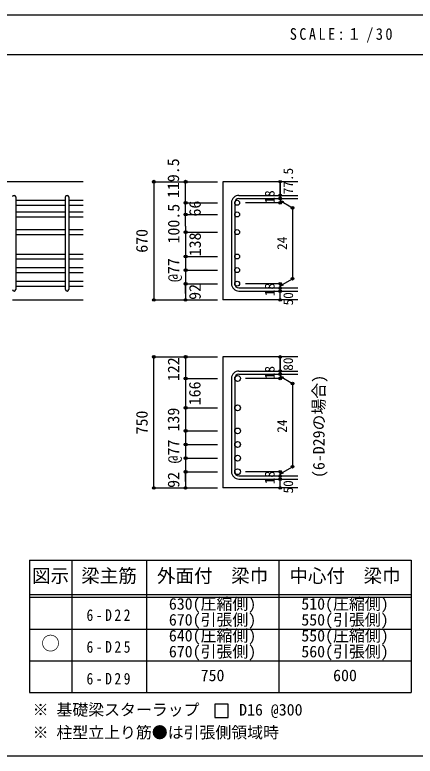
# Model space of a CAD drawing. Units: millimetres at full size, sheet at 1:30, with parts at other scales. Extents: x -5973 to 5954, y -4195 to 4201.
# Drawn here: x 1365 to 3633, y 3 to 4201 of the extents above; entities that cross this region are included whole.
import ezdxf
from ezdxf.enums import TextEntityAlignment as Align

# ---------------------------------------------------------------- set-up
doc = ezdxf.new("R2010")
doc.units = ezdxf.units.MM
doc.header["$LTSCALE"] = 30
doc.header["$PDMODE"] = 32
doc.header["$PDSIZE"] = 15
for name, color, linetype in [('0-1_躯体線', 2, 'Continuous'), ('0-5_基礎梁筋', 7, 'Continuous'), ('0-6_スタラップ筋', 7, 'Continuous'), ('0-7_文字', 4, 'Continuous'), ('0-D_寸法', 4, 'Continuous'), ('6-7_文字', 7, 'Continuous'), ('6-E_枠', 7, 'Continuous'), ('F-0_枠', 6, 'Continuous')]:
    doc.layers.add(name, color=color, linetype=linetype)
doc.styles.add('ＭＳ ゴシック', font='')
doc.styles.get('ＭＳ ゴシック').set_extended_font_data('MS Gothic')

msp = doc.modelspace()

# ---------------------------------------------------------------- linework, layer by layer
at = {"layer": '0-1_躯体線'}
for p, q in [((1752.44, 3256.03), (-247.56, 3256.03)), ((2967.44, 3256.03), (2542.44, 3256.03)), ((2542.44, 3256.03), (2542.44, 2586.53)), ((1352.44, 2586.53), (1752.44, 2586.53)), ((2967.44, 2586.53), (2542.44, 2586.53)), ((2967.44, 2263.76), (2542.44, 2263.76)), ((2542.44, 2263.76), (2542.44, 1521.76)), ((2967.44, 1521.76), (2542.44, 1521.76))]:
    msp.add_line(p, q, dxfattribs=at)
at = {"layer": '0-5_基礎梁筋'}
for p, q in [((1370.44, 3150.83), (1652.44, 3150.83)), ((1670.44, 3150.83), (1752.44, 3150.83)), ((1370.44, 3122.83), (1652.44, 3122.83)), ((1670.44, 3122.83), (1752.44, 3122.83)), ((1370.44, 3084.83), (1652.44, 3084.83)), ((1670.44, 3084.83), (1752.44, 3084.83)), ((1370.44, 3056.83), (1652.44, 3056.83)), ((1670.44, 3056.83), (1752.44, 3056.83)), ((1370.44, 2984.53), (1652.44, 2984.53)), ((1670.44, 2984.53), (1752.44, 2984.53)), ((1370.44, 2956.53), (1652.44, 2956.53)), ((1670.44, 2956.53), (1752.44, 2956.53)), ((1370.44, 2846.53), (1652.44, 2846.53)), ((1370.44, 2818.53), (1652.44, 2818.53)), ((1670.44, 2846.53), (1752.44, 2846.53)), ((1670.44, 2818.53), (1752.44, 2818.53)), ((1370.44, 2769.53), (1652.44, 2769.53)), ((1370.44, 2741.53), (1652.44, 2741.53)), ((1670.44, 2769.53), (1752.44, 2769.53)), ((1670.44, 2741.53), (1752.44, 2741.53)), ((1370.44, 2692.53), (1652.44, 2692.53)), ((1670.44, 2692.53), (1752.44, 2692.53)), ((1370.44, 2664.53), (1652.44, 2664.53)), ((1670.44, 2664.53), (1752.44, 2664.53))]:
    msp.add_line(p, q, dxfattribs=at)
at = {"layer": '0-5_基礎梁筋', "color": 3}
for centre, radius in [((2624.44, 3136.83), 14), ((2624.44, 3070.83), 14), ((2624.44, 2970.53), 14), ((2624.44, 2832.53), 14), ((2624.44, 2755.53), 14), ((2624.44, 2678.53), 14), ((2626.94, 2142.06), 16.5), ((2626.94, 1975.76), 16.5), ((2626.94, 1844.76), 16.5), ((2626.94, 1767.76), 16.5), ((2626.94, 1690.76), 16.5), ((2626.94, 1613.76), 16.5)]:
    msp.add_circle(centre, radius, dxfattribs=at)
at = {"layer": '0-6_スタラップ筋'}
for p, q in [((1370.44, 3169.83), (1370.44, 2645.53)), ((1652.44, 2645.53), (1652.44, 3169.83)), ((1670.44, 3169.83), (1670.44, 2645.53)), ((2634.44, 3178.83), (2967.44, 3178.83)), ((2634.44, 3160.83), (2967.44, 3160.83)), ((2592.44, 3136.83), (2592.44, 2678.53)), ((2610.44, 3136.83), (2610.44, 2678.53)), ((2634.44, 2654.53), (2967.44, 2654.53)), ((2634.44, 2636.53), (2967.44, 2636.53)), ((2634.44, 2184.06), (2967.44, 2184.06)), ((2592.44, 2142.06), (2592.44, 1613.76)), ((2610.44, 2142.06), (2610.44, 1613.76)), ((2634.44, 2166.06), (2967.44, 2166.06)), ((2634.44, 1589.76), (2967.44, 1589.76)), ((2634.44, 1571.76), (2967.44, 1571.76))]:
    msp.add_line(p, q, dxfattribs=at)
for centre, radius, start, end in [((1361.44, 3169.83), 9, 0, 180), ((1661.44, 3169.83), 9, 0, 180), ((2634.44, 3136.83), 42, 90, 180), ((2634.44, 3136.83), 24, 90, 180), ((1361.44, 2645.53), 9, 180, 0), ((1661.44, 2645.53), 9, 180, 0), ((2634.44, 2678.53), 42, 180, 270), ((2634.44, 2678.53), 24, 180, 270), ((2634.44, 2142.06), 42, 90, 180), ((2634.44, 2142.06), 24, 90, 180), ((2634.44, 1613.76), 42, 180, 270), ((2634.44, 1613.76), 24, 180, 270)]:
    msp.add_arc(centre, radius, start, end, dxfattribs=at)
at = {"layer": '0-D_寸法'}
for p, q in [((2152.44, 3256.03), (2332.44, 3256.03)), ((2152.44, 3256.03), (2332.44, 3256.03)), ((2152.44, 3256.03), (2152.44, 2586.53)), ((2332.44, 3256.03), (2512.44, 3256.03)), ((2332.44, 3256.03), (2512.44, 3256.03)), ((2332.44, 3004.83), (2332.44, 3256.03)), ((2867.44, 3178.83), (2867.44, 3256.03)), ((2867.44, 3256.03), (2867.44, 3178.83)), ((2867.44, 3160.83), (2867.44, 3178.83)), ((2867.44, 3160.83), (2867.44, 3136.83)), ((2867.44, 3148.83), (2937.5, 3108.39)), ((2867.44, 3148.83), (2886.76, 3143.66)), ((2332.44, 3136.83), (2512.44, 3136.83)), ((2332.44, 3136.83), (2512.44, 3136.83)), ((2867.44, 3136.83), (2671.35, 3136.83)), ((2937.5, 3108.39), (2937.5, 2706.98)), ((2332.44, 3070.83), (2512.44, 3070.83)), ((2332.44, 3070.83), (2512.44, 3070.83)), ((2332.44, 3004.83), (2332.44, 2586.53)), ((2332.44, 2970.53), (2512.44, 2970.53)), ((2332.44, 2970.53), (2512.44, 2970.53)), ((2332.44, 2832.53), (2512.44, 2832.53)), ((2332.44, 2755.53), (2512.44, 2755.53)), ((2867.44, 2666.53), (2937.5, 2706.98)), ((2332.44, 2678.53), (2512.44, 2678.53)), ((2332.44, 2622.57), (2332.44, 2678.53)), ((2867.44, 2678.53), (2671.35, 2678.53)), ((2867.44, 2654.53), (2867.44, 2678.53)), ((2867.44, 2666.53), (2886.76, 2671.71)), ((2867.44, 2636.53), (2867.44, 2654.53)), ((2867.44, 2586.53), (2867.44, 2636.53)), ((2152.44, 2586.53), (2332.44, 2586.53)), ((2332.44, 2586.53), (2512.44, 2586.53)), ((2152.44, 2263.76), (2332.44, 2263.76)), ((2152.44, 2263.76), (2332.44, 2263.76)), ((2152.44, 1521.76), (2152.44, 2263.76)), ((2332.44, 2263.76), (2512.44, 2263.76)), ((2332.44, 2263.76), (2512.44, 2263.76)), ((2332.44, 2263.76), (2332.44, 1521.76)), ((2867.44, 2184.06), (2867.44, 2263.76)), ((2867.44, 2263.76), (2867.44, 2184.06)), ((2867.44, 2166.06), (2867.44, 2184.06)), ((2332.44, 2142.06), (2512.44, 2142.06)), ((2332.44, 2142.06), (2512.44, 2142.06)), ((2867.44, 2142.06), (2671.35, 2142.06)), ((2867.44, 2166.06), (2867.44, 2142.06)), ((2867.44, 2154.06), (2937.5, 2113.61)), ((2867.44, 2154.06), (2886.76, 2148.88)), ((2937.5, 2113.61), (2937.5, 1642.21)), ((2332.44, 1975.76), (2512.44, 1975.76)), ((2332.44, 1975.76), (2512.44, 1975.76)), ((2332.44, 1844.76), (2512.44, 1844.76)), ((2332.44, 1767.76), (2512.44, 1767.76)), ((2332.44, 1690.76), (2512.44, 1690.76)), ((2867.44, 1601.76), (2937.5, 1642.21)), ((2332.44, 1613.76), (2512.44, 1613.76)), ((2332.44, 1557.79), (2332.44, 1613.76)), ((2867.44, 1613.76), (2671.35, 1613.76)), ((2867.44, 1589.76), (2867.44, 1613.76)), ((2867.44, 1601.76), (2886.76, 1606.93)), ((2867.44, 1571.76), (2867.44, 1589.76)), ((2867.44, 1521.76), (2867.44, 1571.76)), ((2152.44, 1521.76), (2332.44, 1521.76)), ((2332.44, 1521.76), (2512.44, 1521.76))]:
    msp.add_line(p, q, dxfattribs=at)
for centre, radius in [((2152.44, 3256.03), 8), ((2152.44, 3256.03), 7.2), ((2152.44, 3256.03), 6.4), ((2152.44, 3256.03), 5.6), ((2152.44, 3256.03), 4.8), ((2152.44, 3256.03), 4), ((2152.44, 3256.03), 3.2), ((2152.44, 3256.03), 2.4), ((2152.44, 3256.03), 1.6), ((2152.44, 3256.03), 0.8), ((2332.44, 3256.03), 8), ((2332.44, 3256.03), 7.2), ((2332.44, 3256.03), 6.4), ((2332.44, 3256.03), 5.6), ((2332.44, 3256.03), 4.8), ((2332.44, 3256.03), 4), ((2332.44, 3256.03), 3.2), ((2332.44, 3256.03), 2.4), ((2332.44, 3256.03), 1.6), ((2332.44, 3256.03), 0.8), ((2867.44, 3256.03), 4), ((2867.44, 3256.03), 3.6), ((2867.44, 3256.03), 3.2), ((2867.44, 3256.03), 2.8), ((2867.44, 3256.03), 2.4), ((2867.44, 3256.03), 2), ((2867.44, 3256.03), 1.6), ((2867.44, 3256.03), 1.2), ((2867.44, 3256.03), 0.8), ((2867.44, 3256.03), 0.4), ((2867.44, 3178.83), 4), ((2867.44, 3160.83), 4), ((2867.44, 3178.83), 3.6), ((2867.44, 3160.83), 3.6), ((2867.44, 3178.83), 3.2), ((2867.44, 3160.83), 3.2), ((2867.44, 3178.83), 2.8), ((2867.44, 3160.83), 2.8), ((2867.44, 3178.83), 2.4), ((2867.44, 3160.83), 2.4), ((2867.44, 3178.83), 2), ((2867.44, 3160.83), 2), ((2867.44, 3178.83), 1.6), ((2867.44, 3160.83), 1.6), ((2867.44, 3178.83), 1.2), ((2867.44, 3160.83), 1.2), ((2867.44, 3178.83), 0.8), ((2867.44, 3160.83), 0.8), ((2867.44, 3178.83), 0.4), ((2867.44, 3160.83), 0.4), ((2332.44, 3136.83), 8), ((2332.44, 3136.83), 7.2), ((2332.44, 3136.83), 6.4), ((2332.44, 3136.83), 5.6), ((2332.44, 3136.83), 4.8), ((2332.44, 3136.83), 4), ((2332.44, 3136.83), 3.2), ((2332.44, 3136.83), 2.4), ((2332.44, 3136.83), 1.6), ((2332.44, 3136.83), 0.8), ((2867.44, 3136.83), 4), ((2867.44, 3136.83), 3.6), ((2867.44, 3136.83), 3.2), ((2867.44, 3136.83), 2.8), ((2867.44, 3136.83), 2.4), ((2867.44, 3136.83), 2), ((2867.44, 3136.83), 1.6), ((2867.44, 3136.83), 1.2), ((2867.44, 3136.83), 0.8), ((2867.44, 3136.83), 0.4), ((2937.5, 3108.39), 4), ((2937.5, 3108.39), 3.6), ((2937.5, 3108.39), 3.2), ((2937.5, 3108.39), 2.8), ((2937.5, 3108.39), 2.4), ((2937.5, 3108.39), 2), ((2937.5, 3108.39), 1.6), ((2937.5, 3108.39), 1.2), ((2937.5, 3108.39), 0.8), ((2937.5, 3108.39), 0.4), ((2332.44, 3070.83), 8), ((2332.44, 3070.83), 7.2), ((2332.44, 3070.83), 6.4), ((2332.44, 3070.83), 5.6), ((2332.44, 3070.83), 4.8), ((2332.44, 3070.83), 4), ((2332.44, 3070.83), 3.2), ((2332.44, 3070.83), 2.4), ((2332.44, 3070.83), 1.6), ((2332.44, 3070.83), 0.8), ((2332.44, 2970.53), 8), ((2332.44, 2970.53), 7.2), ((2332.44, 2970.53), 6.4), ((2332.44, 2970.53), 5.6), ((2332.44, 2970.53), 4.8), ((2332.44, 2970.53), 4), ((2332.44, 2970.53), 3.2), ((2332.44, 2970.53), 2.4), ((2332.44, 2970.53), 1.6), ((2332.44, 2970.53), 0.8), ((2332.44, 2832.53), 8), ((2332.44, 2832.53), 7.2), ((2332.44, 2832.53), 6.4), ((2332.44, 2832.53), 5.6), ((2332.44, 2832.53), 4.8), ((2332.44, 2832.53), 4), ((2332.44, 2832.53), 3.2), ((2332.44, 2832.53), 2.4), ((2332.44, 2832.53), 1.6), ((2332.44, 2832.53), 0.8), ((2332.44, 2755.53), 8), ((2332.44, 2755.53), 7.2), ((2332.44, 2755.53), 6.4), ((2332.44, 2755.53), 5.6), ((2332.44, 2755.53), 4.8), ((2332.44, 2755.53), 4), ((2332.44, 2755.53), 3.2), ((2332.44, 2755.53), 2.4), ((2332.44, 2755.53), 1.6), ((2332.44, 2755.53), 0.8), ((2937.5, 2706.98), 4), ((2937.5, 2706.98), 3.6), ((2937.5, 2706.98), 3.2), ((2937.5, 2706.98), 2.8), ((2937.5, 2706.98), 2.4), ((2937.5, 2706.98), 2), ((2937.5, 2706.98), 1.6), ((2937.5, 2706.98), 1.2), ((2937.5, 2706.98), 0.8), ((2937.5, 2706.98), 0.4), ((2332.44, 2678.53), 8), ((2332.44, 2678.53), 7.2), ((2332.44, 2678.53), 6.4), ((2332.44, 2678.53), 5.6), ((2332.44, 2678.53), 4.8), ((2332.44, 2678.53), 4), ((2332.44, 2678.53), 3.2), ((2332.44, 2678.53), 2.4), ((2332.44, 2678.53), 1.6), ((2332.44, 2678.53), 0.8), ((2867.44, 2678.53), 4), ((2867.44, 2654.53), 4), ((2867.44, 2678.53), 3.6), ((2867.44, 2654.53), 3.6), ((2867.44, 2678.53), 3.2), ((2867.44, 2654.53), 3.2), ((2867.44, 2678.53), 2.8), ((2867.44, 2654.53), 2.8), ((2867.44, 2678.53), 2.4), ((2867.44, 2654.53), 2.4), ((2867.44, 2678.53), 2), ((2867.44, 2654.53), 2), ((2867.44, 2678.53), 1.6), ((2867.44, 2654.53), 1.6), ((2867.44, 2678.53), 1.2), ((2867.44, 2654.53), 1.2), ((2867.44, 2678.53), 0.8), ((2867.44, 2654.53), 0.8), ((2867.44, 2678.53), 0.4), ((2867.44, 2654.53), 0.4), ((2867.44, 2636.53), 4), ((2867.44, 2636.53), 3.6), ((2867.44, 2636.53), 3.2), ((2867.44, 2636.53), 2.8), ((2867.44, 2636.53), 2.4), ((2867.44, 2636.53), 2), ((2867.44, 2636.53), 1.6), ((2867.44, 2636.53), 1.2), ((2867.44, 2636.53), 0.8), ((2867.44, 2636.53), 0.4), ((2152.44, 2586.53), 7.2), ((2152.44, 2586.53), 6.4), ((2152.44, 2586.53), 5.6), ((2152.44, 2586.53), 4.8), ((2152.44, 2586.53), 4), ((2152.44, 2586.53), 3.2), ((2152.44, 2586.53), 2.4), ((2152.44, 2586.53), 1.6), ((2152.44, 2586.53), 0.8), ((2332.44, 2586.53), 7.2), ((2332.44, 2586.53), 6.4), ((2332.44, 2586.53), 5.6), ((2332.44, 2586.53), 4.8), ((2332.44, 2586.53), 4), ((2332.44, 2586.53), 3.2), ((2332.44, 2586.53), 2.4), ((2332.44, 2586.53), 1.6), ((2332.44, 2586.53), 0.8), ((2867.44, 2586.53), 4), ((2867.44, 2586.53), 3.6), ((2867.44, 2586.53), 3.2), ((2867.44, 2586.53), 2.8), ((2867.44, 2586.53), 2.4), ((2867.44, 2586.53), 2), ((2867.44, 2586.53), 1.6), ((2867.44, 2586.53), 1.2), ((2867.44, 2586.53), 0.8), ((2867.44, 2586.53), 0.4), ((2152.44, 2263.76), 8), ((2152.44, 2263.76), 7.2), ((2152.44, 2263.76), 6.4), ((2152.44, 2263.76), 5.6), ((2152.44, 2263.76), 4.8), ((2152.44, 2263.76), 4), ((2332.44, 2263.76), 8), ((2332.44, 2263.76), 7.2), ((2332.44, 2263.76), 6.4), ((2332.44, 2263.76), 5.6), ((2332.44, 2263.76), 4.8), ((2332.44, 2263.76), 4), ((2867.44, 2263.76), 4), ((2867.44, 2263.76), 3.6), ((2152.44, 2263.76), 3.2), ((2152.44, 2263.76), 2.4), ((2152.44, 2263.76), 1.6), ((2152.44, 2263.76), 0.8), ((2332.44, 2263.76), 3.2), ((2332.44, 2263.76), 2.4), ((2332.44, 2263.76), 1.6), ((2332.44, 2263.76), 0.8), ((2867.44, 2263.76), 3.2), ((2867.44, 2263.76), 2.8), ((2867.44, 2263.76), 2.4), ((2867.44, 2263.76), 2), ((2867.44, 2263.76), 1.6), ((2867.44, 2263.76), 1.2), ((2867.44, 2263.76), 0.8), ((2867.44, 2263.76), 0.4), ((2867.44, 2184.06), 4), ((2867.44, 2184.06), 3.6), ((2867.44, 2184.06), 3.2), ((2867.44, 2184.06), 2.8), ((2867.44, 2184.06), 2.4), ((2867.44, 2184.06), 2), ((2867.44, 2184.06), 1.6), ((2867.44, 2184.06), 1.2), ((2867.44, 2184.06), 0.8), ((2867.44, 2184.06), 0.4), ((2332.44, 2142.06), 8), ((2332.44, 2142.06), 7.2), ((2332.44, 2142.06), 6.4), ((2332.44, 2142.06), 5.6), ((2332.44, 2142.06), 4.8), ((2332.44, 2142.06), 4), ((2332.44, 2142.06), 3.2), ((2332.44, 2142.06), 2.4), ((2332.44, 2142.06), 1.6), ((2332.44, 2142.06), 0.8), ((2867.44, 2166.06), 4), ((2867.44, 2142.06), 4), ((2867.44, 2166.06), 3.6), ((2867.44, 2142.06), 3.6), ((2867.44, 2166.06), 3.2), ((2867.44, 2142.06), 3.2), ((2867.44, 2166.06), 2.8), ((2867.44, 2142.06), 2.8), ((2867.44, 2166.06), 2.4), ((2867.44, 2142.06), 2.4), ((2867.44, 2166.06), 2), ((2867.44, 2142.06), 2), ((2867.44, 2166.06), 1.6), ((2867.44, 2142.06), 1.6), ((2867.44, 2166.06), 1.2), ((2867.44, 2142.06), 1.2), ((2867.44, 2166.06), 0.8), ((2867.44, 2142.06), 0.8), ((2867.44, 2166.06), 0.4), ((2867.44, 2142.06), 0.4), ((2937.5, 2113.61), 4), ((2937.5, 2113.61), 3.6), ((2937.5, 2113.61), 3.2), ((2937.5, 2113.61), 2.8), ((2937.5, 2113.61), 2.4), ((2937.5, 2113.61), 2), ((2937.5, 2113.61), 1.6), ((2937.5, 2113.61), 1.2), ((2937.5, 2113.61), 0.8), ((2937.5, 2113.61), 0.4), ((2332.44, 1975.76), 8), ((2332.44, 1975.76), 7.2), ((2332.44, 1975.76), 6.4), ((2332.44, 1975.76), 5.6), ((2332.44, 1975.76), 4.8), ((2332.44, 1975.76), 4), ((2332.44, 1975.76), 3.2), ((2332.44, 1975.76), 2.4), ((2332.44, 1975.76), 1.6), ((2332.44, 1975.76), 0.8), ((2332.44, 1844.76), 8), ((2332.44, 1844.76), 7.2), ((2332.44, 1844.76), 6.4), ((2332.44, 1844.76), 5.6), ((2332.44, 1844.76), 4.8), ((2332.44, 1844.76), 4), ((2332.44, 1844.76), 3.2), ((2332.44, 1844.76), 2.4), ((2332.44, 1844.76), 1.6), ((2332.44, 1844.76), 0.8), ((2332.44, 1767.76), 8), ((2332.44, 1767.76), 7.2), ((2332.44, 1767.76), 6.4), ((2332.44, 1767.76), 5.6), ((2332.44, 1767.76), 4.8), ((2332.44, 1767.76), 4), ((2332.44, 1767.76), 3.2), ((2332.44, 1767.76), 2.4), ((2332.44, 1767.76), 1.6), ((2332.44, 1767.76), 0.8), ((2332.44, 1690.76), 8), ((2332.44, 1690.76), 7.2), ((2332.44, 1690.76), 6.4), ((2332.44, 1690.76), 5.6), ((2332.44, 1690.76), 4.8), ((2332.44, 1690.76), 4), ((2332.44, 1690.76), 3.2), ((2332.44, 1690.76), 2.4), ((2332.44, 1690.76), 1.6), ((2332.44, 1690.76), 0.8), ((2937.5, 1642.21), 4), ((2937.5, 1642.21), 3.6), ((2937.5, 1642.21), 3.2), ((2937.5, 1642.21), 2.8), ((2937.5, 1642.21), 2.4), ((2937.5, 1642.21), 2), ((2937.5, 1642.21), 1.6), ((2937.5, 1642.21), 1.2), ((2937.5, 1642.21), 0.8), ((2937.5, 1642.21), 0.4), ((2332.44, 1613.76), 8), ((2332.44, 1613.76), 7.2), ((2332.44, 1613.76), 6.4), ((2332.44, 1613.76), 5.6), ((2332.44, 1613.76), 4.8), ((2332.44, 1613.76), 4), ((2332.44, 1613.76), 3.2), ((2332.44, 1613.76), 2.4), ((2332.44, 1613.76), 1.6), ((2332.44, 1613.76), 0.8), ((2867.44, 1613.76), 4), ((2867.44, 1613.76), 3.6), ((2867.44, 1613.76), 3.2), ((2867.44, 1613.76), 2.8), ((2867.44, 1613.76), 2.4), ((2867.44, 1613.76), 2), ((2867.44, 1613.76), 1.6), ((2867.44, 1613.76), 1.2), ((2867.44, 1613.76), 0.8), ((2867.44, 1613.76), 0.4), ((2867.44, 1589.76), 4), ((2867.44, 1571.76), 4), ((2867.44, 1589.76), 3.6), ((2867.44, 1571.76), 3.6), ((2867.44, 1589.76), 3.2), ((2867.44, 1571.76), 3.2), ((2867.44, 1589.76), 2.8), ((2867.44, 1571.76), 2.8), ((2867.44, 1589.76), 2.4), ((2867.44, 1571.76), 2.4), ((2867.44, 1589.76), 2), ((2867.44, 1571.76), 2), ((2867.44, 1589.76), 1.6), ((2867.44, 1571.76), 1.6), ((2867.44, 1589.76), 1.2), ((2867.44, 1571.76), 1.2), ((2867.44, 1589.76), 0.8), ((2867.44, 1571.76), 0.8), ((2867.44, 1589.76), 0.4), ((2867.44, 1571.76), 0.4), ((2152.44, 1521.76), 7.2), ((2152.44, 1521.76), 6.4), ((2152.44, 1521.76), 5.6), ((2152.44, 1521.76), 4.8), ((2152.44, 1521.76), 4), ((2152.44, 1521.76), 3.2), ((2152.44, 1521.76), 2.4), ((2152.44, 1521.76), 1.6), ((2152.44, 1521.76), 0.8), ((2332.44, 1521.76), 7.2), ((2332.44, 1521.76), 6.4), ((2332.44, 1521.76), 5.6), ((2332.44, 1521.76), 4.8), ((2332.44, 1521.76), 4), ((2332.44, 1521.76), 3.2), ((2332.44, 1521.76), 2.4), ((2332.44, 1521.76), 1.6), ((2332.44, 1521.76), 0.8), ((2867.44, 1521.76), 4), ((2867.44, 1521.76), 3.6), ((2867.44, 1521.76), 3.2), ((2867.44, 1521.76), 2.8), ((2867.44, 1521.76), 2.4), ((2867.44, 1521.76), 2), ((2867.44, 1521.76), 1.6), ((2867.44, 1521.76), 1.2), ((2867.44, 1521.76), 0.8), ((2867.44, 1521.76), 0.4)]:
    msp.add_circle(centre, radius, dxfattribs=at)
at = {"layer": '0-D_寸法', "color": 7}
for p in [(2152.44, 3256.03), (2152.44, 3256.03), (2332.44, 3256.03), (2867.44, 3256.03), (2867.44, 3178.83), (2867.44, 3160.83), (2332.44, 3136.83), (2867.44, 3136.83), (2937.5, 3108.39), (2332.44, 3070.83), (2332.44, 2970.53), (2332.44, 2832.53), (2332.44, 2832.53), (2332.44, 2755.53), (2332.44, 2755.53), (2937.5, 2706.98), (2332.44, 2678.53), (2332.44, 2678.53), (2867.44, 2678.53), (2867.44, 2678.53), (2867.44, 2654.53), (2867.44, 2636.53), (2152.44, 2586.53), (2332.44, 2586.53), (2867.44, 2586.53), (2152.44, 2263.76), (2332.44, 2263.76), (2867.44, 2263.76), (2867.44, 2184.06), (2332.44, 2142.06), (2867.44, 2166.06), (2867.44, 2142.06), (2937.5, 2113.61), (2332.44, 1975.76), (2332.44, 1844.76), (2332.44, 1844.76), (2332.44, 1767.76), (2332.44, 1767.76), (2332.44, 1690.76), (2332.44, 1690.76), (2937.5, 1642.21), (2332.44, 1613.76), (2332.44, 1613.76), (2867.44, 1613.76), (2867.44, 1613.76), (2867.44, 1589.76), (2867.44, 1571.76), (2152.44, 1521.76), (2332.44, 1521.76), (2867.44, 1521.76)]:
    msp.add_point(p, dxfattribs=at)
at = {"layer": '6-7_文字'}
msp.add_lwpolyline([(2497.69, 222.8), (2572.69, 222.8), (2572.69, 297.8), (2497.69, 297.8)], close=True, dxfattribs=at)
at = {"layer": '6-E_枠', "color": 3}
for p, q in [((1447.71, 1112.77), (1447.71, 362.77)), ((1447.71, 1112.77), (3610.24, 1112.77)), ((3610.24, 1112.77), (3610.24, 362.77)), ((1447.71, 362.77), (3610.24, 362.77))]:
    msp.add_line(p, q, dxfattribs=at)
at = {"layer": '6-E_枠'}
for p, q in [((1687.71, 1112.77), (1687.71, 362.77)), ((2110.24, 1112.77), (2110.24, 362.77)), ((2860.24, 1112.77), (2860.24, 362.77)), ((1447.71, 917.77), (3610.24, 917.77)), ((1447.71, 902.77), (3610.24, 902.77)), ((1447.71, 722.77), (3610.24, 722.77)), ((1447.71, 542.77), (3610.24, 542.77))]:
    msp.add_line(p, q, dxfattribs=at)
at = {"layer": 'F-0_枠'}
msp.add_line((-5972.88, 4201.15), (5954.1, 4201.15), dxfattribs=at)
at = {"layer": 'F-0_枠', "color": 2}
for p, q in [((-5972.88, 3976.15), (3723.6, 3976.15)), ((3723.6, 2.95), (-5972.88, 2.95))]:
    msp.add_line(p, q, dxfattribs=at)

# ---------------------------------------------------------------- texts
at = {"layer": '0-7_文字', "color": 7, "style": 'ＭＳ ゴシック'}
msp.add_text('(6-D29の場合)', height=65.98, rotation=90, dxfattribs=at).set_placement((3139.32, 1578.14), align=Align.BOTTOM_LEFT)
at = {"layer": '0-D_寸法', "style": 'ＭＳ ゴシック'}
for s, height, p in [('119.5', 65.98, (2315.61, 3163.91)), ('77.5', 54.99, (2957.44, 3184.83)), ('18', 54.99, (2852.44, 3132.33)), ('100.5', 65.98, (2317.4, 2906.39)), ('66', 65.98, (2438.09, 3059.14)), ('670', 65.98, (2137.44, 2853.78)), ('138', 65.98, (2438.6, 2833.87)), ('24', 54.99, (2922.5, 2870.18)), ('@77', 65.98, (2317.44, 2688.03)), ('92', 65.98, (2438.12, 2587.24)), ('18', 54.99, (2852.44, 2608.03)), ('50', 54.99, (2957.44, 2555.53)), ('122', 65.98, (2316.85, 2126.84)), ('80', 54.99, (2957.09, 2185.66)), ('18', 54.99, (2852.44, 2137.56)), ('166', 65.98, (2436.9, 1990.18)), ('750', 65.98, (2137.44, 1825.26)), ('139', 65.98, (2316.27, 1841.6)), ('24', 54.99, (2922.5, 1834.41)), ('@77', 65.98, (2317.13, 1660.75)), ('92', 65.98, (2316.75, 1522.47)), ('18', 54.99, (2852.44, 1543.26)), ('50', 54.99, (2957.44, 1490.76))]:
    msp.add_text(s, height=height, rotation=90, dxfattribs=at).set_placement(p, align=Align.BOTTOM_LEFT)
at = {"layer": '6-7_文字', "color": 2, "style": 'ＭＳ ゴシック'}
for s, p in [('図示', (1462.71, 962.77)), ('梁主筋', (1741.48, 962.77)), ('外面付\u3000梁巾', (2170.24, 962.77)), ('中心付\u3000梁巾', (2920.24, 962.77)), ('○', (1515.21, 580.27))]:
    msp.add_text(s, height=76.98, dxfattribs=at).set_placement(p, align=Align.BOTTOM_LEFT)
at = {"layer": '6-7_文字', "style": 'ＭＳ ゴシック'}
for s, p in [('630(圧縮側)', (2237.74, 812.77)), ('510(圧縮側)', (2987.74, 812.77)), ('670(引張側)', (2237.74, 722.77)), ('550(引張側)', (2987.74, 722.77)), ('640(圧縮側)', (2237.74, 632.77)), ('550(圧縮側)', (2987.74, 632.77)), ('670(引張側)', (2237.74, 542.77)), ('560(引張側)', (2987.74, 542.77)), ('750', (2417.74, 407.77)), ('600', (3167.74, 407.77)), ('※ 基礎梁スターラップ     D16 @300', (1466.27, 213.19)), ('※ 柱型立上り筋●は引張側領域時', (1466.27, 84.68))]:
    msp.add_text(s, height=65.98, dxfattribs=at).set_placement(p, align=Align.BOTTOM_LEFT)
at = {"layer": '6-7_文字', "color": 2, "insert": (2922.26, 4043.65), "char_height": 65.98, "attachment_point": 7, "style": 'ＭＳ ゴシック'}
msp.add_mtext('\\T1.34;\\W0.9;SCALE:１/30', dxfattribs=at)
at = {"layer": '6-7_文字', "char_height": 65.98, "attachment_point": 7, "style": 'ＭＳ ゴシック'}
for s, insert in [('\\T1.38;\\W0.85;6-D22', (1771.48, 767.77)), ('\\T1.38;\\W0.85;6-D25', (1771.48, 587.77)), ('\\T1.38;\\W0.85;6-D29', (1771.48, 407.77))]:
    msp.add_mtext(s, dxfattribs=dict(at, insert=insert))

doc.saveas('drawing.dxf')
